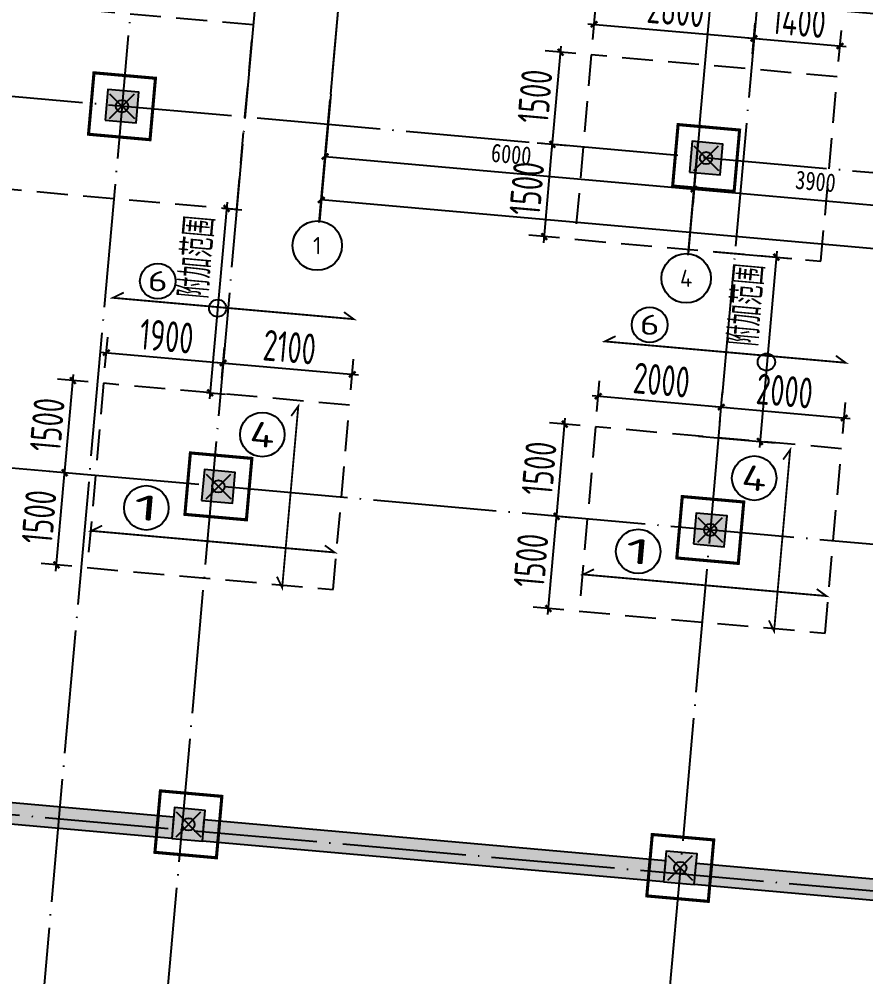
# Model space of a CAD drawing. Extents: x -57409 to 252654, y -8259 to 229119.
# Drawn here: x 152146 to 165862, y 25184 to 40708 of the extents above; entities that cross this region are included whole.
import ezdxf
from ezdxf.enums import TextEntityAlignment as Align

# ---------------------------------------------------------------- set-up
doc = ezdxf.new("R2010")
doc.units = 0
doc.header["$LTSCALE"] = 100
doc.header["$PDMODE"] = 35
doc.header["$PDSIZE"] = 200
doc.linetypes.add('DASHED', pattern=[0.75, 0.5, -0.25])
doc.linetypes.add('DOTE', pattern=[2.42, 2, -0.2, 0.02, -0.2])
doc.layers.get('0').update_dxf_attribs({"linetype": 'CONTINUOUS'})
doc.layers.get('Defpoints').update_dxf_attribs({"linetype": 'CONTINUOUS'})
for name, color, linetype in [('AXIS', 3, 'CONTINUOUS'), ('B-TEXT', 3, 'CONTINUOUS'), ('codim', 7, 'CONTINUOUS'), ('COLU', 7, 'CONTINUOUS'), ('CT', 2, 'CONTINUOUS'), ('dote', 253, 'DOTE'), ('h填实-柱墙', 254, 'CONTINUOUS'), ('WALL', 3, 'CONTINUOUS'), ('Z-AXIS', 3, 'CONTINUOUS'), ('Z-TEXT', 2, 'CONTINUOUS'), ('z柱下板带', 140, 'CONTINUOUS'), ('z柱下板带1', 60, 'CONTINUOUS'), ('板底钢筋', 24, 'CONTINUOUS')]:
    doc.layers.add(name, color=color, linetype=linetype)
doc.layers.add('重心计算', color=7, linetype='CONTINUOUS', plot=False)
doc.styles.add('_TCH_AXIS', font='tssdeng.shx', dxfattribs={"width": 0.7, "bigfont": 'tssdchn.shx'})
doc.styles.add('CADReader_TextStyle', font='tssdeng.shx', dxfattribs={"height": 0.2, "bigfont": 'gbcbig.shx'})
doc.styles.add('COMPLEX', font='tssdeng.shx', dxfattribs={"width": 0.7, "bigfont": 'tssdchn.shx'})
doc.styles.add('DIM_FONT', font='SIMHEI.TTF', dxfattribs={"width": 0.8})
doc.styles.add('Jgcad-DIM', font='tssdeng.shx', dxfattribs={"width": 0.7, "bigfont": 'tssdchn.shx'})
doc.styles.add('TSSD_Dimension', font='tssdeng.shx', dxfattribs={"width": 0.7})
doc.dimstyles.new('DIMN', dxfattribs={"dimtxt": 300, "dimasz": 100, "dimexe": 250, "dimexo": 300, "dimgap": 150, "dimtad": 1, "dimdec": 0, "dimzin": 0, "dimdsep": 46, "dimtxsty": 'DIM_FONT', "dimblk": 'ARCHTICK', "dimcen": 0.09, "dimclrt": 7, "dimazin": 2, "dimtfac": 1, "dimtdec": 0, "dimtix": 1, "dimtmove": 2, "dimatfit": 3, "dimfxl": 1, "dimtolj": 1, "dimtzin": 0, "dimarcsym": 0})
doc.dimstyles.new('TSSD_100_100$0', dxfattribs={"dimtxt": 300, "dimasz": 100, "dimexe": 100, "dimexo": 250, "dimgap": 100, "dimtad": 1, "dimdec": 0, "dimzin": 0, "dimdsep": 46, "dimtxsty": 'TSSD_Dimension', "dimblk": '_tsdbk', "dimblk1": '_tsdbk', "dimblk2": '_tsdbk', "dimsah": 1, "dimcen": 0, "dimdle": 100, "dimclrt": 7, "dimadec": 0, "dimazin": 0, "dimtfac": 1, "dimtdec": 0, "dimtix": 1, "dimtmove": 2, "dimatfit": 3, "dimldrblk": '_tsdbk', "dimfxl": 1, "dimtolj": 1, "dimtzin": 0, "dimarcsym": 0})

# ---------------------------------------------------------------- blocks, each defined once
blk = doc.blocks.new('_tsdbk')
blk.add_line((-1, 0), (0, 0))
at = {"const_width": 0.5}
blk.add_lwpolyline([(-0.7, -0.7), (0.7, 0.7)], dxfattribs=at)
blk = doc.blocks.new('*D14')
at = {"layer": 'Defpoints', "color": 0}
for p in [(48949, 33607), (214449, 18928), (214184, 15937)]:
    blk.add_point(p, dxfattribs=at)
at = {"layer": 'Z-AXIS', "color": 0, "lineweight": -2}
for p, q in [((48927, 33358), (48675, 30516)), ((48783, 30606), (214084, 15946)), ((214427, 18679), (214175, 15837))]:
    blk.add_line(p, q, dxfattribs=at)
at = {"layer": 'Z-AXIS', "color": 0, "lineweight": -2, "xscale": 100, "yscale": 100, "zscale": 100}
for p, rotation in [((48684, 30615), 174.9316457825303), ((214184, 15937), 354.9316457825303)]:
    blk.add_blockref('_tsdbk', p, dxfattribs=dict(at, rotation=rotation))
at = {"layer": 'Z-AXIS', "color": 7, "insert": (131465, 23625), "char_height": 500, "attachment_point": 5, "rotation": 354.9316, "style": 'TSSD_Dimension'}
blk.add_mtext('\\A1;166150', dxfattribs=at)
blk = doc.blocks.new('_AXISO')
blk.add_circle((0, 0), 0.5)
at = {"layer": 'B-TEXT', "style": 'COMPLEX', "width": 1.450893}
blk.add_attdef('A', text='', height=0.56, dxfattribs=at).set_placement((0.249375, -0.28), (0.749375, -0.28), align=Align.FIT)
blk = doc.blocks.new('_ArchTick')
at = {"color": 0, "linetype": 'ByBlock', "const_width": 0.4}
blk.add_lwpolyline([(-0.5, -0.5), (0.5, 0.5)], dxfattribs=at)
blk = doc.blocks.new('*D1620')
at = {"layer": 'codim', "color": 7, "lineweight": -2}
for p, q in [((161033, 38656), (160535, 38700)), ((160901, 37162), (160403, 37206))]:
    blk.add_line(p, q, dxfattribs=at)
at = {"layer": 'codim', "color": 0, "lineweight": -2}
blk.add_line((160643, 37084), (160793, 38778), dxfattribs=at)
at = {"layer": 'Defpoints', "color": 0}
for p in [(160784, 38678), (161282, 38634), (161150, 37140)]:
    blk.add_point(p, dxfattribs=at)
at = {"layer": 'codim', "color": 0, "lineweight": -2, "xscale": 100, "yscale": 100, "zscale": 100}
for p, rotation in [((160784, 38678), 84.93164578921419), ((160652, 37184), 264.9316457892142)]:
    blk.add_blockref('_ArchTick', p, dxfattribs=dict(at, rotation=rotation))
at = {"layer": 'codim', "color": 1, "insert": (160369, 37962), "char_height": 500, "attachment_point": 5, "rotation": 84.9316, "style": 'Jgcad-DIM'}
blk.add_mtext('\\A1;1500', dxfattribs=at)
blk = doc.blocks.new('*D1621')
at = {"layer": 'codim', "color": 0, "lineweight": -2}
blk.add_line((160775, 38578), (160926, 40272), dxfattribs=at)
at = {"layer": 'codim', "color": 7, "lineweight": -2}
for p, q in [((161166, 40150), (160668, 40194)), ((161033, 38656), (160535, 38700))]:
    blk.add_line(p, q, dxfattribs=at)
at = {"layer": 'Defpoints', "color": 0}
for p in [(160917, 40172), (161415, 40128), (161282, 38634)]:
    blk.add_point(p, dxfattribs=at)
at = {"layer": 'codim', "color": 0, "lineweight": -2, "xscale": 100, "yscale": 100, "zscale": 100}
for p, rotation in [((160917, 40172), 84.93164578921419), ((160784, 38678), 264.9316457892142)]:
    blk.add_blockref('_ArchTick', p, dxfattribs=dict(at, rotation=rotation))
at = {"layer": 'codim', "color": 1, "insert": (160502, 39456), "char_height": 500, "attachment_point": 5, "rotation": 84.9316, "style": 'Jgcad-DIM'}
blk.add_mtext('\\A1;1500', dxfattribs=at)
blk = doc.blocks.new('*D1622')
at = {"layer": 'codim', "color": 7, "lineweight": -2}
for p, q in [((161437, 40377), (161481, 40875)), ((164027, 40147), (164071, 40645))]:
    blk.add_line(p, q, dxfattribs=at)
at = {"layer": 'codim', "color": 0, "lineweight": -2}
blk.add_line((161359, 40635), (164148, 40387), dxfattribs=at)
at = {"layer": 'Defpoints', "color": 0}
for p in [(164049, 40396), (161415, 40128), (164005, 39898)]:
    blk.add_point(p, dxfattribs=at)
at = {"layer": 'codim', "color": 0, "lineweight": -2, "xscale": 100, "yscale": 100, "zscale": 100}
for p, rotation in [((161459, 40626), 174.9316457875861), ((164049, 40396), 354.931645787586)]:
    blk.add_blockref('_ArchTick', p, dxfattribs=dict(at, rotation=rotation))
at = {"layer": 'codim', "color": 1, "insert": (162785, 40860), "char_height": 500, "attachment_point": 5, "rotation": 354.9316, "style": 'Jgcad-DIM'}
blk.add_mtext('\\A1;2600', dxfattribs=at)
blk = doc.blocks.new('*D1433')
at = {"layer": 'codim', "color": 7, "lineweight": -2}
for p, q in [((161101, 32626), (160603, 32671)), ((160968, 31132), (160470, 31176))]:
    blk.add_line(p, q, dxfattribs=at)
at = {"layer": 'codim', "color": 0, "lineweight": -2}
blk.add_line((160710, 31055), (160861, 32748), dxfattribs=at)
at = {"layer": 'Defpoints', "color": 0}
for p in [(160852, 32648), (161350, 32604), (161217, 31110)]:
    blk.add_point(p, dxfattribs=at)
at = {"layer": 'codim', "color": 0, "lineweight": -2, "xscale": 100, "yscale": 100, "zscale": 100}
for p, rotation in [((160852, 32648), 84.93164578921422), ((160719, 31154), 264.9316457892142)]:
    blk.add_blockref('_ArchTick', p, dxfattribs=dict(at, rotation=rotation))
at = {"layer": 'codim', "color": 1, "insert": (160437, 31932), "char_height": 500, "attachment_point": 5, "rotation": 84.9316, "style": 'Jgcad-DIM'}
blk.add_mtext('\\A1;1500', dxfattribs=at)
blk = doc.blocks.new('*D1434')
at = {"layer": 'codim', "color": 7, "lineweight": -2}
for p, q in [((161233, 34121), (160735, 34165)), ((161101, 32626), (160603, 32671))]:
    blk.add_line(p, q, dxfattribs=at)
at = {"layer": 'codim', "color": 0, "lineweight": -2}
blk.add_line((160843, 32549), (160993, 34242), dxfattribs=at)
at = {"layer": 'Defpoints', "color": 0}
for p in [(160984, 34143), (161482, 34098), (161350, 32604)]:
    blk.add_point(p, dxfattribs=at)
at = {"layer": 'codim', "color": 0, "lineweight": -2, "xscale": 100, "yscale": 100, "zscale": 100}
for p, rotation in [((160984, 34143), 84.93164578921422), ((160852, 32648), 264.9316457892142)]:
    blk.add_blockref('_ArchTick', p, dxfattribs=dict(at, rotation=rotation))
at = {"layer": 'codim', "color": 1, "insert": (160569, 33426), "char_height": 500, "attachment_point": 5, "rotation": 84.9316, "style": 'Jgcad-DIM'}
blk.add_mtext('\\A1;1500', dxfattribs=at)
blk = doc.blocks.new('*D1435')
at = {"layer": 'codim', "color": 7, "lineweight": -2}
for p, q in [((161504, 34347), (161549, 34845)), ((163497, 34171), (163541, 34669))]:
    blk.add_line(p, q, dxfattribs=at)
at = {"layer": 'codim', "color": 0, "lineweight": -2}
blk.add_line((161427, 34605), (163618, 34411), dxfattribs=at)
at = {"layer": 'Defpoints', "color": 0}
for p in [(163519, 34420), (161482, 34098), (163474, 33922)]:
    blk.add_point(p, dxfattribs=at)
at = {"layer": 'codim', "color": 0, "lineweight": -2, "xscale": 100, "yscale": 100, "zscale": 100}
for p, rotation in [((161526, 34596), 174.9316457875903), ((163519, 34420), 354.9316457875903)]:
    blk.add_blockref('_ArchTick', p, dxfattribs=dict(at, rotation=rotation))
at = {"layer": 'codim', "color": 1, "insert": (162553, 34857), "char_height": 500, "attachment_point": 5, "rotation": 354.9316, "style": 'Jgcad-DIM'}
blk.add_mtext('\\A1;2000', dxfattribs=at)
blk = doc.blocks.new('*D1436')
at = {"layer": 'codim', "color": 7, "lineweight": -2}
for p, q in [((163497, 34171), (163541, 34669)), ((165489, 33994), (165533, 34492))]:
    blk.add_line(p, q, dxfattribs=at)
at = {"layer": 'codim', "color": 0, "lineweight": -2}
blk.add_line((163419, 34429), (165610, 34234), dxfattribs=at)
at = {"layer": 'Defpoints', "color": 0}
for p in [(165511, 34243), (163474, 33922), (165467, 33745)]:
    blk.add_point(p, dxfattribs=at)
at = {"layer": 'codim', "color": 0, "lineweight": -2, "xscale": 100, "yscale": 100, "zscale": 100}
for p, rotation in [((163519, 34420), 174.9316457875903), ((165511, 34243), 354.9316457875903)]:
    blk.add_blockref('_ArchTick', p, dxfattribs=dict(at, rotation=rotation))
at = {"layer": 'codim', "color": 1, "insert": (164546, 34680), "char_height": 500, "attachment_point": 5, "rotation": 354.9316, "style": 'Jgcad-DIM'}
blk.add_mtext('\\A1;2000', dxfattribs=at)
blk = doc.blocks.new('*D1437')
at = {"layer": 'codim', "color": 0, "lineweight": -2}
blk.add_line((152742, 31761), (152892, 33455), dxfattribs=at)
at = {"layer": 'codim', "color": 7, "lineweight": -2}
for p, q in [((153132, 33333), (152634, 33377)), ((153000, 31839), (152501, 31883))]:
    blk.add_line(p, q, dxfattribs=at)
at = {"layer": 'Defpoints', "color": 0}
for p in [(152883, 33355), (153381, 33311), (153249, 31817)]:
    blk.add_point(p, dxfattribs=at)
at = {"layer": 'codim', "color": 0, "lineweight": -2, "xscale": 100, "yscale": 100, "zscale": 100}
for p, rotation in [((152883, 33355), 84.93164578921422), ((152751, 31861), 264.9316457892142)]:
    blk.add_blockref('_ArchTick', p, dxfattribs=dict(at, rotation=rotation))
at = {"layer": 'codim', "color": 1, "insert": (152468, 32639), "char_height": 500, "attachment_point": 5, "rotation": 84.9316, "style": 'Jgcad-DIM'}
blk.add_mtext('\\A1;1500', dxfattribs=at)
blk = doc.blocks.new('*D1438')
at = {"layer": 'codim', "color": 0, "lineweight": -2}
blk.add_line((152874, 33256), (153024, 34949), dxfattribs=at)
at = {"layer": 'codim', "color": 7, "lineweight": -2}
for p, q in [((153265, 34827), (152767, 34871)), ((153132, 33333), (152634, 33377))]:
    blk.add_line(p, q, dxfattribs=at)
at = {"layer": 'Defpoints', "color": 0}
for p in [(153016, 34849), (153514, 34805), (153381, 33311)]:
    blk.add_point(p, dxfattribs=at)
at = {"layer": 'codim', "color": 0, "lineweight": -2, "xscale": 100, "yscale": 100, "zscale": 100}
for p, rotation in [((153016, 34849), 84.93164578921422), ((152883, 33355), 264.9316457892142)]:
    blk.add_blockref('_ArchTick', p, dxfattribs=dict(at, rotation=rotation))
at = {"layer": 'codim', "color": 1, "insert": (152601, 34133), "char_height": 500, "attachment_point": 5, "rotation": 84.9316, "style": 'Jgcad-DIM'}
blk.add_mtext('\\A1;1500', dxfattribs=at)
blk = doc.blocks.new('*D1439')
at = {"layer": 'codim', "color": 7, "lineweight": -2}
for p, q in [((153536, 35054), (153580, 35552)), ((155428, 34886), (155472, 35384))]:
    blk.add_line(p, q, dxfattribs=at)
at = {"layer": 'codim', "color": 0, "lineweight": -2}
blk.add_line((153458, 35312), (155550, 35127), dxfattribs=at)
at = {"layer": 'Defpoints', "color": 0}
for p in [(155450, 35135), (153514, 34805), (155406, 34637)]:
    blk.add_point(p, dxfattribs=at)
at = {"layer": 'codim', "color": 0, "lineweight": -2, "xscale": 100, "yscale": 100, "zscale": 100}
for p, rotation in [((153558, 35303), 174.9316457875896), ((155450, 35135), 354.9316457875895)]:
    blk.add_blockref('_ArchTick', p, dxfattribs=dict(at, rotation=rotation))
at = {"layer": 'codim', "color": 1, "insert": (154535, 35568), "char_height": 500, "attachment_point": 5, "rotation": 354.9316, "style": 'Jgcad-DIM'}
blk.add_mtext('\\A1;1900', dxfattribs=at)
blk = doc.blocks.new('*D1440')
at = {"layer": 'codim', "color": 7, "lineweight": -2}
for p, q in [((155428, 34886), (155472, 35384)), ((157520, 34701), (157564, 35199))]:
    blk.add_line(p, q, dxfattribs=at)
at = {"layer": 'codim', "color": 0, "lineweight": -2}
blk.add_line((155351, 35144), (157642, 34941), dxfattribs=at)
at = {"layer": 'Defpoints', "color": 0}
for p in [(157542, 34950), (155406, 34637), (157498, 34452)]:
    blk.add_point(p, dxfattribs=at)
at = {"layer": 'codim', "color": 0, "lineweight": -2, "xscale": 100, "yscale": 100, "zscale": 100}
for p, rotation in [((155450, 35135), 174.9316457875896), ((157542, 34950), 354.9316457875895)]:
    blk.add_blockref('_ArchTick', p, dxfattribs=dict(at, rotation=rotation))
at = {"layer": 'codim', "color": 1, "insert": (156527, 35391), "char_height": 500, "attachment_point": 5, "rotation": 354.9316, "style": 'Jgcad-DIM'}
blk.add_mtext('\\A1;2100', dxfattribs=at)
blk = doc.blocks.new('*D491')
at = {"layer": 'codim', "color": 7, "lineweight": -2}
for p, q in [((153966, 41040), (154010, 41538)), ((155958, 40863), (156002, 41361))]:
    blk.add_line(p, q, dxfattribs=at)
at = {"layer": 'codim', "color": 0, "lineweight": -2}
blk.add_line((153889, 41297), (156080, 41103), dxfattribs=at)
at = {"layer": 'Defpoints', "color": 0}
for p in [(155980, 41112), (153944, 40791), (155936, 40614)]:
    blk.add_point(p, dxfattribs=at)
at = {"layer": 'codim', "color": 0, "lineweight": -2, "xscale": 100, "yscale": 100, "zscale": 100}
for p, rotation in [((153988, 41289), 174.931645787587), ((155980, 41112), 354.931645787587)]:
    blk.add_blockref('_ArchTick', p, dxfattribs=dict(at, rotation=rotation))
at = {"layer": 'codim', "color": 1, "insert": (155015, 41549), "char_height": 500, "attachment_point": 5, "rotation": 354.9316, "style": 'Jgcad-DIM'}
blk.add_mtext('\\A1;2000', dxfattribs=at)
blk = doc.blocks.new('*D492')
at = {"layer": 'codim', "color": 7, "lineweight": -2}
for p, q in [((164027, 40147), (164071, 40645)), ((165421, 40024), (165465, 40522))]:
    blk.add_line(p, q, dxfattribs=at)
at = {"layer": 'codim', "color": 0, "lineweight": -2}
blk.add_line((163949, 40405), (165543, 40264), dxfattribs=at)
at = {"layer": 'Defpoints', "color": 0}
for p in [(165443, 40273), (164005, 39898), (165399, 39775)]:
    blk.add_point(p, dxfattribs=at)
at = {"layer": 'codim', "color": 0, "lineweight": -2, "xscale": 100, "yscale": 100, "zscale": 100}
for p, rotation in [((164049, 40396), 174.9316457875861), ((165443, 40273), 354.931645787586)]:
    blk.add_blockref('_ArchTick', p, dxfattribs=dict(at, rotation=rotation))
at = {"layer": 'codim', "color": 1, "insert": (164777, 40683), "char_height": 500, "attachment_point": 5, "rotation": 354.9316, "style": 'Jgcad-DIM'}
blk.add_mtext('\\A1;1400', dxfattribs=at)
blk = doc.blocks.new('*D2886')
at = {"layer": 'codim', "color": 0, "lineweight": -2}
blk.add_line((164421, 36949), (164137, 33762), dxfattribs=at)
at = {"layer": 'codim', "color": 7, "lineweight": -2}
for p, q in [((163413, 36939), (164661, 36828)), ((163149, 33951), (164395, 33840))]:
    blk.add_line(p, q, dxfattribs=at)
at = {"layer": 'Defpoints', "color": 0}
for p in [(163164, 36961), (162900, 33973), (164146, 33862)]:
    blk.add_point(p, dxfattribs=at)
at = {"layer": 'codim', "color": 0, "lineweight": -2, "xscale": 100, "yscale": 100, "zscale": 100}
for p, rotation in [((164412, 36850), 84.89999999998034), ((164146, 33862), 264.8999999999803)]:
    blk.add_blockref('_ArchTick', p, dxfattribs=dict(at, rotation=rotation))
at = {"layer": 'codim', "color": 1, "insert": (163930, 36076), "char_height": 500, "attachment_point": 5, "rotation": 84.9, "style": 'Jgcad-DIM'}
blk.add_mtext('\\A1;\\A1;\\A1;\\A1;附加范围', dxfattribs=at)
blk = doc.blocks.new('*D2887')
at = {"layer": 'codim', "color": 0, "lineweight": -2}
blk.add_line((155515, 37740), (155231, 34553), dxfattribs=at)
at = {"layer": 'codim', "color": 7, "lineweight": -2}
for p, q in [((155445, 37646), (155755, 37618)), ((155180, 34657), (155489, 34630))]:
    blk.add_line(p, q, dxfattribs=at)
at = {"layer": 'Defpoints', "color": 0}
for p in [(155196, 37668), (154931, 34680), (155240, 34652)]:
    blk.add_point(p, dxfattribs=at)
at = {"layer": 'codim', "color": 0, "lineweight": -2, "xscale": 100, "yscale": 100, "zscale": 100}
for p, rotation in [((155506, 37640), 84.89999999998034), ((155240, 34652), 264.8999999999803)]:
    blk.add_blockref('_ArchTick', p, dxfattribs=dict(at, rotation=rotation))
at = {"layer": 'codim', "color": 1, "insert": (155023, 36851), "char_height": 500, "attachment_point": 5, "rotation": 84.9, "style": 'Jgcad-DIM'}
blk.add_mtext('\\A1;\\A1;\\A1;\\A1;附加范围', dxfattribs=at)
blk = doc.blocks.new('*D2980')
at = {"layer": 'AXIS', "color": 0, "lineweight": -2}
for p, q in [((157163, 39161), (157018, 37529)), ((200868, 33891), (157040, 37778)), ((200991, 35274), (200846, 33642))]:
    blk.add_line(p, q, dxfattribs=at)
at = {"layer": 'Defpoints', "color": 0}
for p in [(157189, 39460), (157040, 37778), (201017, 35572)]:
    blk.add_point(p, dxfattribs=at)
at = {"layer": 'AXIS', "color": 0, "lineweight": -2, "xscale": 100, "yscale": 100, "zscale": 100}
for p, rotation in [((157040, 37778), 174.9316457873333), ((200868, 33891), 354.9316457873333)]:
    blk.add_blockref('_ArchTick', p, dxfattribs=dict(at, rotation=rotation))
at = {"layer": 'AXIS', "color": 7, "insert": (178981, 36134), "char_height": 300, "attachment_point": 5, "rotation": 354.9316, "style": 'DIM_FONT'}
blk.add_mtext('\\A1;44000', dxfattribs=at)
blk = doc.blocks.new('*D2987')
at = {"layer": 'AXIS', "color": 0, "lineweight": -2}
for p, q in [((163142, 38665), (163057, 37703)), ((167027, 38320), (166942, 37358)), ((163079, 37952), (166964, 37607))]:
    blk.add_line(p, q, dxfattribs=at)
at = {"layer": 'Defpoints', "color": 0}
for p in [(163169, 38964), (167053, 38619), (166964, 37607)]:
    blk.add_point(p, dxfattribs=at)
at = {"layer": 'AXIS', "color": 0, "lineweight": -2, "xscale": 100, "yscale": 100, "zscale": 100}
for p, rotation in [((163079, 37952), 174.9316457873333), ((166964, 37607), 354.9316457873333)]:
    blk.add_blockref('_ArchTick', p, dxfattribs=dict(at, rotation=rotation))
at = {"layer": 'AXIS', "color": 7, "insert": (165048, 38078), "char_height": 300, "attachment_point": 5, "rotation": 354.9316, "style": 'DIM_FONT'}
blk.add_mtext('\\A1;3900', dxfattribs=at)
blk = doc.blocks.new('*D2988')
at = {"layer": 'AXIS', "color": 0, "lineweight": -2}
for p, q in [((157166, 39195), (157080, 38233)), ((163142, 38665), (163057, 37703)), ((157102, 38482), (163079, 37952))]:
    blk.add_line(p, q, dxfattribs=at)
at = {"layer": 'Defpoints', "color": 0}
for p in [(157192, 39494), (163169, 38964), (163079, 37952)]:
    blk.add_point(p, dxfattribs=at)
at = {"layer": 'AXIS', "color": 0, "lineweight": -2, "xscale": 100, "yscale": 100, "zscale": 100}
for p, rotation in [((157102, 38482), 174.9316457873333), ((163079, 37952), 354.9316457873333)]:
    blk.add_blockref('_ArchTick', p, dxfattribs=dict(at, rotation=rotation))
at = {"layer": 'AXIS', "color": 7, "insert": (160117, 38516), "char_height": 300, "attachment_point": 5, "rotation": 354.9316, "style": 'DIM_FONT'}
blk.add_mtext('\\A1;6000', dxfattribs=at)
blk = doc.blocks.new('*D3000')
at = {"layer": 'codim', "color": 7, "lineweight": -2}
for p, q in [((157426, 42127), (157353, 41318)), ((201254, 38240), (201179, 37407))]:
    blk.add_line(p, q, dxfattribs=at)
at = {"layer": 'codim', "color": 0, "lineweight": -2}
blk.add_line((157276, 41576), (201301, 37647), dxfattribs=at)
at = {"layer": 'Defpoints', "color": 0}
for p in [(157448, 42376), (201276, 38489), (201201, 37656)]:
    blk.add_point(p, dxfattribs=at)
at = {"layer": 'codim', "color": 0, "lineweight": -2, "xscale": 100, "yscale": 100, "zscale": 100}
for p, rotation in [((157376, 41567), 174.9), ((201201, 37656), 354.9)]:
    blk.add_blockref('_ArchTick', p, dxfattribs=dict(at, rotation=rotation))
at = {"layer": 'codim', "color": 1, "insert": (179320, 39960), "char_height": 500, "attachment_point": 5, "rotation": 354.9, "style": 'Jgcad-DIM'}
blk.add_mtext('\\A1;\\A1;\\A1;\\A1;附加范围', dxfattribs=at)

msp = doc.modelspace()

# ---------------------------------------------------------------- hatches: boundary and pattern name
at = {"layer": 'h填实-柱墙'}
for points in [[(153540.4, 39069.5), (154038.5, 39025.3), (154082.6, 39523.3), (153584.6, 39567.5)], [(163003.3, 38230.2), (163501.3, 38186), (163545.5, 38684.1), (163047.4, 38728.2)], [(155102.1, 32907.4), (155600.2, 32863.2), (155644.4, 33361.3), (155146.3, 33405.5)], [(163070.9, 32200.7), (163568.9, 32156.5), (163613.1, 32654.5), (163115, 32698.7)], [(147176.5, 28440.1), (154647.2, 27777.5), (154616.3, 27428.9), (147145.6, 28091.5)], [(154616.3, 27428.9), (155114.3, 27384.7), (155158.5, 27882.8), (154660.4, 27927)], [(155145.2, 27733.4), (162615.9, 27070.8), (162585, 26722.2), (155114.3, 27384.7)], [(162585, 26722.2), (163083, 26678), (163127.2, 27176), (162629.1, 27220.2)], [(163113.9, 27026.6), (170684.2, 26355.2), (170653.3, 26006.6), (163083, 26678)]]:
    msp.add_hatch(color=256, dxfattribs=at).paths.add_polyline_path(points)

# ---------------------------------------------------------------- linework, layer by layer
at = {"layer": 'AXIS'}
for p, q in [((157192.2, 39493.7), (157009.7, 37435.9)), ((163168.7, 38963.7), (162986.2, 36905.9))]:
    msp.add_line(p, q, dxfattribs=at)
at = {"layer": 'AXIS', "linetype": 'Continuous'}
for centre in [(156974.3, 37037.5), (162950.9, 36507.4)]:
    msp.add_circle(centre, 400, dxfattribs=at)
at = {"layer": 'codim'}
for centre in [(155361.9, 36023.3), (164251.3, 35150.4)]:
    msp.add_circle(centre, 140.1, dxfattribs=at)
at = {"layer": 'COLU'}
for points in [[(153540.4, 39069.5), (154038.5, 39025.3), (154082.6, 39523.3), (153584.6, 39567.5)], [(163003.3, 38230.2), (163501.3, 38186), (163545.5, 38684.1), (163047.4, 38728.2)], [(155102.1, 32907.4), (155600.2, 32863.2), (155644.4, 33361.3), (155146.3, 33405.5)], [(163070.9, 32200.7), (163568.9, 32156.5), (163613.1, 32654.5), (163115, 32698.7)], [(154616.3, 27428.9), (155114.3, 27384.7), (155158.5, 27882.8), (154660.4, 27927)], [(162585, 26722.2), (163083, 26678), (163127.2, 27176), (162629.1, 27220.2)]]:
    msp.add_lwpolyline(points, close=True, dxfattribs=at)
at = {"layer": 'CT', "const_width": 50}
for points in [[(153269.3, 38842.5), (154265.4, 38754.2), (154353.7, 39750.3), (153357.7, 39838.6)], [(162732.2, 38003.3), (163728.3, 37914.9), (163816.6, 38911), (162820.5, 38999.4)], [(154831, 32680.5), (155827.1, 32592.1), (155915.5, 33588.2), (154919.4, 33676.6)], [(162799.8, 31973.7), (163795.8, 31885.4), (163884.2, 32881.5), (162888.1, 32969.8)], [(154345.1, 27202), (155341.2, 27113.6), (155429.6, 28109.7), (154433.5, 28198.1)], [(162313.9, 26495.2), (163310, 26406.9), (163398.3, 27403), (162402.2, 27491.3)]]:
    msp.add_lwpolyline(points, close=True, dxfattribs=at)
at = {"layer": 'dote', "ltscale": 10}
for p, q in [((160468.3, 91713.3), (154484.6, 24246.7)), ((167988.9, 84821.9), (162552.9, 23531.1)), ((157007.7, 37413.7), (158913.8, 58904.8)), ((157192.2, 39493.7), (158567.7, 55002.4)), ((154982.1, 52494.6), (152492.4, 24423.4)), ((218258.6, 33580.5), (58336.3, 47764.2)), ((163168.7, 38963.7), (163853.8, 46688.1)), ((217728.5, 27604), (44456.4, 42971.7)), ((162984.2, 36883.7), (163147.1, 38719.4)), ((217233.8, 22025.9), (51531.5, 36722.2))]:
    msp.add_line(p, q, dxfattribs=at)
at = {"layer": 'WALL'}
for points in [[(147176.5, 28440.1), (154647.2, 27777.5), (154616.3, 27428.9), (147145.6, 28091.5)], [(155145.2, 27733.4), (162615.9, 27070.8), (162585, 26722.2), (155114.3, 27384.7)], [(163113.9, 27026.6), (170684.2, 26355.2), (170653.3, 26006.6), (163083, 26678)]]:
    msp.add_lwpolyline(points, close=True, dxfattribs=at)
at = {"layer": 'z柱下板带', "linetype": 'DASHED', "ltscale": 10}
for points in [[(151686.8, 37979), (155671.2, 37625.6), (155936.2, 40613.9), (151951.9, 40967.2)], [(161149.7, 37139.7), (165134, 36786.3), (165399.1, 39774.6), (161414.7, 40128)]]:
    msp.add_lwpolyline(points, close=True, dxfattribs=at)
at = {"layer": 'z柱下板带1', "linetype": 'DASHED', "ltscale": 10}
for points in [[(153248.6, 31816.9), (157232.9, 31463.5), (157497.9, 34451.8), (153513.6, 34805.2)], [(161217.3, 31110.1), (165201.6, 30756.8), (165466.7, 33745), (161482.3, 34098.4)]]:
    msp.add_lwpolyline(points, close=True, dxfattribs=at)
at = {"layer": '板底钢筋', "const_width": 30}
for points in [[(153839.5, 36276.1), (153664.7, 36191.2), (157565, 35845.3), (157407.8, 35959.6)], [(161808.3, 35569.3), (161633.4, 35484.4), (165533.7, 35138.5), (165376.5, 35252.8)], [(156321.9, 31669.4), (156406.8, 31494.5), (156667.4, 34432.9), (156553.1, 34275.7)], [(164290.6, 30962.6), (164375.5, 30787.8), (164636.1, 33726.1), (164521.8, 33568.9)], [(153489.7, 32497.9), (153314.8, 32413), (157254.8, 32063.6), (157097.6, 32177.9)], [(161458.4, 31791.2), (161283.5, 31706.3), (165223.5, 31356.8), (165066.3, 31471.2)]]:
    msp.add_lwpolyline(points, dxfattribs=at)
at = {"layer": '重心计算', "color": 5}
for p in [(153811.5, 39296.4), (153811.5, 39296.4), (163274.4, 38457.1), (163274.4, 38457.1), (155373.3, 33134.3), (155373.3, 33134.3), (163342, 32427.6), (163342, 32427.6), (154887.4, 27655.9), (154887.4, 27655.9), (162856.1, 26949.1), (162856.1, 26949.1)]:
    msp.add_point(p, dxfattribs=at)

# ---------------------------------------------------------------- block references
at = {"layer": 'Z-TEXT'}
ref = msp.add_blockref('_AXISO', (154391, 36460.6), dxfattribs=dict(at, xscale=576.0000000000059, yscale=576, zscale=576, rotation=359.9996457873814))
ref.add_attrib('A', '6', dxfattribs={"layer": 'Z-AXIS', "color": 7, "height": 325.8, "rotation": 359.99965, "style": '_TCH_AXIS', "width": 2}).set_placement((154228, 36297.7), (154553.9, 36297.7), align=Align.FIT)
ref = msp.add_blockref('_AXISO', (162359.7, 35753.9), dxfattribs=dict(at, xscale=576.0000000000059, yscale=576, zscale=576, rotation=359.9996457873814))
ref.add_attrib('A', '6', dxfattribs={"layer": 'Z-AXIS', "color": 7, "height": 325.8, "rotation": 359.99965, "style": '_TCH_AXIS', "width": 2}).set_placement((162196.8, 35591), (162522.6, 35591), align=Align.FIT)
ref = msp.add_blockref('_AXISO', (156084.8, 33974.6), dxfattribs=dict(at, xscale=720.0000000000084, yscale=720, zscale=720, rotation=354.9312915747626))
ref.add_attrib('A', '4', dxfattribs={"layer": 'Z-AXIS', "color": 7, "height": 407.3, "rotation": 354.93129, "style": '_TCH_AXIS', "width": 1.733333}).set_placement((155864, 33789.7), (156269.7, 33753.7), align=Align.FIT)
ref = msp.add_blockref('_AXISO', (164053.5, 33267.8), dxfattribs=dict(at, xscale=720.0000000000084, yscale=720, zscale=720, rotation=354.9312915747626))
ref.add_attrib('A', '4', dxfattribs={"layer": 'Z-AXIS', "color": 7, "height": 407.3, "rotation": 354.93129, "style": '_TCH_AXIS', "width": 1.733333}).set_placement((163832.7, 33083), (164238.4, 33047), align=Align.FIT)
ref = msp.add_blockref('_AXISO', (154205.5, 32786.1), dxfattribs=dict(at, xscale=720.0000000000084, yscale=720, zscale=720, rotation=354.9312915747626))
ref.add_attrib('A', '1', dxfattribs={"layer": 'Z-AXIS', "color": 7, "height": 407.3, "rotation": 354.93129, "style": '_TCH_AXIS', "width": 2.888889}).set_placement((153984.7, 32601.3), (154390.4, 32565.3), align=Align.FIT)
ref = msp.add_blockref('_AXISO', (162174.2, 32079.4), dxfattribs=dict(at, xscale=720.0000000000084, yscale=720, zscale=720, rotation=354.9312915747626))
ref.add_attrib('A', '1', dxfattribs={"layer": 'Z-AXIS', "color": 7, "height": 407.3, "rotation": 354.93129, "style": '_TCH_AXIS', "width": 2.888889}).set_placement((161953.4, 31894.5), (162359.1, 31858.5), align=Align.FIT)

# ---------------------------------------------------------------- texts
at = {"layer": 'AXIS', "color": 7, "style": 'CADReader_TextStyle'}
for s, p in [('1', (156974.3, 37037.5)), ('4', (162950.9, 36507.4))]:
    msp.add_text(s, height=280, dxfattribs=at).set_placement(p, align=Align.MIDDLE)

# ---------------------------------------------------------------- dimensions: what is measured, and where the dimension line sits
at = {"layer": 'AXIS'}
for base, p1, p2, picture, middle in [((157040.1, 37778.5), (201017.1, 35572.5), (157189.2, 39459.6), '*D2980', (178980.5, 36133.7)), ((163079, 37951.7), (157192.2, 39493.7), (163168.7, 38963.7), '*D2988', (160117.2, 38515.6)), ((166963.7, 37607.2), (163168.7, 38963.7), (167053.5, 38619.1), '*D2987', (165047.8, 38078.3))]:
    dim = msp.add_linear_dim(base=base, p1=p1, p2=p2, angle=354.93165, dimstyle='DIMN', dxfattribs=at)
    dim.commit()
    dim.dimension.update_dxf_attribs({"geometry": picture, "text_midpoint": middle})
at = {"layer": 'codim'}
dim = msp.add_linear_dim(base=(201201.4, 37655.9), p1=(157447.8, 42376.4), p2=(201275.8, 38489.3), angle=174.9, text='\\A1;\\A1;\\A1;附加范围', dimstyle='TSSD_100_100$0', override={"dimtxt": 500, "dimexe": 250, "dimtxsty": 'Jgcad-DIM', "dimblk": 'ArchTick', "dimblk1": 'ArchTick', "dimblk2": 'ArchTick', "dimclre": 7, "dimclrt": 1, "dimadec": 3}, dxfattribs=at)
dim.commit()
dim.dimension.update_dxf_attribs({"geometry": '*D3000', "text_midpoint": (179319.6, 39960.2)})
for base, p1, p2, angle, picture, middle in [((155980.4, 41111.9), (153944, 40790.5), (155936.2, 40613.9), 354.93165, '*D491', (155015.2, 41548.9)), ((164048.7, 40396.3), (161414.7, 40128), (164004.6, 39898.3), 354.93165, '*D1622', (162784.7, 40859.8)), ((165443.3, 40272.6), (164004.6, 39898.3), (165399.1, 39774.6), 354.93165, '*D492', (164776.9, 40683.1)), ((160916.7, 40172.1), (161282.2, 38633.8), (161414.7, 40128), 84.93165, '*D1621', (160501.8, 39456)), ((160784.2, 38678), (161149.7, 37139.7), (161282.2, 38633.8), 84.93165, '*D1620', (160369.3, 37961.9)), ((155450.3, 35135.4), (153513.6, 34805.2), (155406.2, 34637.3), 354.93165, '*D1439', (154535, 35567.9)), ((157542.1, 34949.8), (155406.2, 34637.3), (157497.9, 34451.8), 354.93165, '*D1440', (156527.1, 35391.2)), ((163518.7, 34419.8), (161482.3, 34098.4), (163474.5, 33921.7), 354.93165, '*D1435', (162553.5, 34856.7)), ((153015.5, 34849.3), (153381.1, 33311), (153513.6, 34805.2), 84.93165, '*D1438', (152600.7, 34133.2)), ((165510.8, 34243.1), (163474.5, 33921.7), (165466.7, 33745), 354.93165, '*D1436', (164545.7, 34680.1)), ((160984.3, 34142.6), (161349.8, 32604.3), (161482.3, 34098.4), 84.93165, '*D1434', (160569.4, 33426.4)), ((152883, 33355.2), (153248.6, 31816.9), (153381.1, 33311), 84.93165, '*D1437', (152468.1, 32639.1)), ((160851.7, 32648.5), (161217.3, 31110.1), (161349.8, 32604.3), 84.93165, '*D1433', (160436.9, 31932.3))]:
    dim = msp.add_linear_dim(base=base, p1=p1, p2=p2, angle=angle, dimstyle='TSSD_100_100$0', override={"dimtxt": 500, "dimexe": 250, "dimtxsty": 'Jgcad-DIM', "dimblk": 'ArchTick', "dimblk1": 'ArchTick', "dimblk2": 'ArchTick', "dimclre": 7, "dimclrt": 1, "dimadec": 3}, dxfattribs=at)
    dim.commit()
    dim.dimension.update_dxf_attribs({"geometry": picture, "text_midpoint": middle})
for base, p1, p2, picture, middle in [((155239.8, 34652.1), (155195.6, 37667.9), (154931.1, 34679.7), '*D2887', (155022.8, 36851)), ((164145.6, 33861.7), (163164.4, 36961.2), (162899.8, 33972.9), '*D2886', (163930, 36076.1))]:
    dim = msp.add_linear_dim(base=base, p1=p1, p2=p2, angle=84.9, text='\\A1;\\A1;\\A1;附加范围', dimstyle='TSSD_100_100$0', override={"dimtxt": 500, "dimexe": 250, "dimtxsty": 'Jgcad-DIM', "dimblk": 'ArchTick', "dimblk1": 'ArchTick', "dimblk2": 'ArchTick', "dimclre": 7, "dimclrt": 1, "dimadec": 3}, dxfattribs=at)
    dim.commit()
    dim.dimension.update_dxf_attribs({"geometry": picture, "text_midpoint": middle, "dimtype": 160})
at = {"layer": 'Z-AXIS'}
dim = msp.add_linear_dim(base=(214183.9, 15936.9), p1=(48948.9, 33606.7), p2=(214449.2, 18928.3), angle=354.93165, dimstyle='TSSD_100_100$0', override={"dimtxt": 500}, dxfattribs=at)
dim.commit()
dim.dimension.update_dxf_attribs({"geometry": '*D14', "text_midpoint": (131464.7, 23624.7)})

doc.saveas('drawing.dxf')
